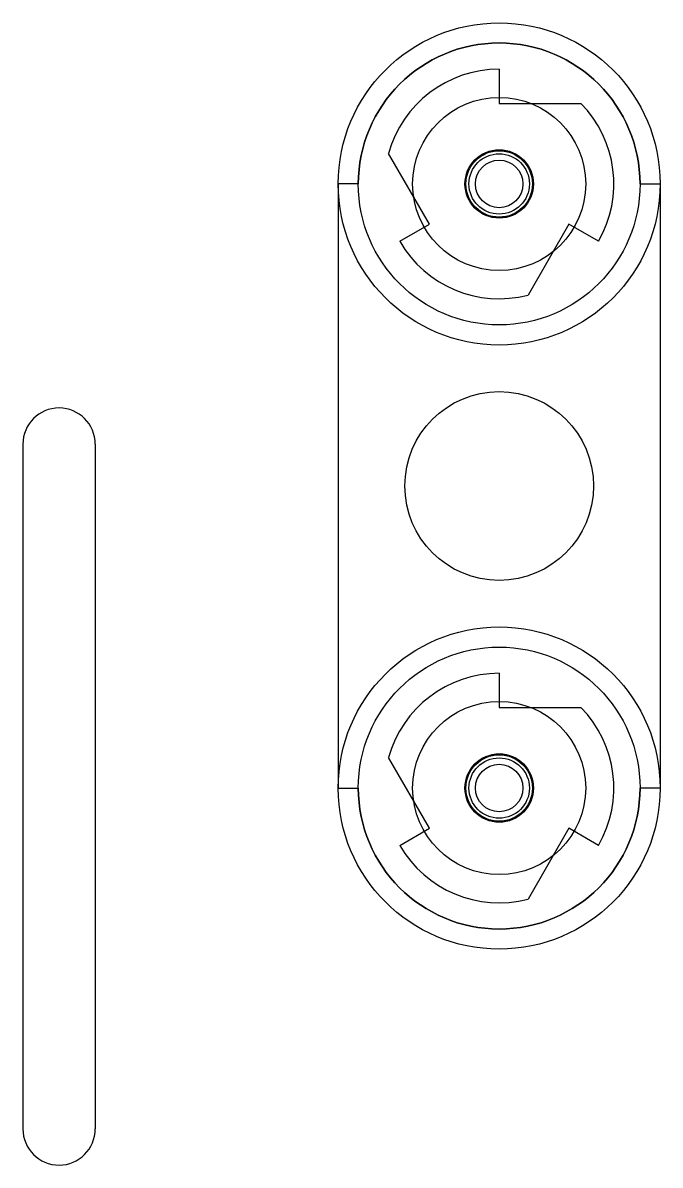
# Model space of a CAD drawing. Extents: x 3.3 to 15.1, y 34 to 36.8.
# Drawn here: x 13.473 to 15.056, y 33.956 to 36.793 of the extents above.
import ezdxf

# ---------------------------------------------------------------- set-up
doc = ezdxf.new("R2010")
doc.units = 0
doc.header["$LTSCALE"] = 5
doc.header["$MEASUREMENT"] = 0
for name, color, linetype in [('Z0_BOTCOMP', 4, 'Continuous'), ('Z0_CUT500', 4, 'Continuous'), ('Z0_PLASTICS', 37, 'Continuous'), ('Z0_RUBBER', 4, 'Continuous'), ('Z0_TOPCOMP', 6, 'Continuous')]:
    doc.layers.add(name, color=color, linetype=linetype)

msp = doc.modelspace()

# ---------------------------------------------------------------- linework, layer by layer
at = {"layer": 'Z0_BOTCOMP', "color": 4, "linetype": 'Continuous', "lineweight": 25}
for p, q in [((14.6562, 36.6777), (14.6562, 36.5927)), ((14.6562, 36.5927), (14.8593, 36.5927)), ((14.483, 36.2927), (14.3815, 36.4685)), ((14.4094, 36.2502), (14.483, 36.2927)), ((14.8295, 36.2927), (14.7279, 36.1169)), ((14.9031, 36.2502), (14.8295, 36.2927)), ((14.6562, 35.1777), (14.6562, 35.0927)), ((14.6562, 35.0927), (14.8593, 35.0927)), ((14.483, 34.7927), (14.3815, 34.9685)), ((14.4094, 34.7502), (14.483, 34.7927)), ((14.8295, 34.7927), (14.7279, 34.6169)), ((14.9031, 34.7502), (14.8295, 34.7927))]:
    msp.add_line(p, q, dxfattribs=at)
for centre, radius in [((14.6562, 36.3927), 0.085), ((14.6562, 36.3927), 0.059), ((14.6562, 34.8927), 0.085), ((14.6562, 34.8927), 0.059)]:
    msp.add_circle(centre, radius, dxfattribs=at)
for centre, start, end in [((14.6562, 36.3927), 90, 164.5679), ((14.6562, 36.3927), -30, 44.5679), ((14.6562, 36.3927), -150, -75.4321), ((14.6562, 34.8927), 90, 164.5679), ((14.6562, 34.8927), -30, 44.5679), ((14.6562, 34.8927), -150, -75.4321)]:
    msp.add_arc(centre, 0.285, start, end, dxfattribs=at)
at = {"layer": 'Z0_CUT500', "color": 5, "linetype": 'Continuous', "lineweight": 25}
for p, q in [((13.4725, 35.7464), (13.4725, 34.0464)), ((13.6525, 35.7464), (13.6525, 34.0464))]:
    msp.add_line(p, q, dxfattribs=at)
for centre, radius in [((14.6562, 36.3927), 0.0825), ((14.6562, 35.6427), 0.2344), ((14.6562, 34.8927), 0.0825)]:
    msp.add_circle(centre, radius, dxfattribs=at)
for centre, start, end in [((13.5625, 35.7464), 0, 180), ((13.5625, 34.0464), 180, 0)]:
    msp.add_arc(centre, 0.09, start, end, dxfattribs=at)
at = {"layer": 'Z0_PLASTICS', "color": 37, "linetype": 'Continuous', "lineweight": 25}
for p, q in [((14.3063, 36.3927), (14.2562, 36.3927)), ((14.2562, 36.3927), (14.2562, 34.8927)), ((15.0062, 36.3927), (15.0563, 36.3927)), ((15.0563, 36.3927), (15.0563, 34.8927)), ((14.2562, 34.8927), (14.3063, 34.8927)), ((15.0563, 34.8927), (15.0062, 34.8927))]:
    msp.add_line(p, q, dxfattribs=at)
for centre in [(14.6562, 36.3927), (14.6562, 34.8927)]:
    msp.add_circle(centre, 0.075, dxfattribs=at)
for centre, start, end in [((14.6562, 36.3927), 0, 180), ((14.6562, 34.8927), 180, 0)]:
    msp.add_arc(centre, 0.35, start, end, dxfattribs=at)
at = {"layer": 'Z0_RUBBER', "color": 2, "linetype": 'Continuous', "lineweight": 25}
for centre, radius in [((14.6562, 36.3927), 0.4), ((14.6562, 36.3927), 0.215), ((14.6562, 34.8927), 0.4), ((14.6562, 34.8927), 0.215)]:
    msp.add_circle(centre, radius, dxfattribs=at)
at = {"layer": 'Z0_TOPCOMP', "color": 6, "linetype": 'Continuous', "lineweight": 25}
for centre in [(14.6562, 36.3927), (14.6562, 34.8927)]:
    msp.add_circle(centre, 0.35, dxfattribs=at)

doc.saveas('drawing.dxf')
